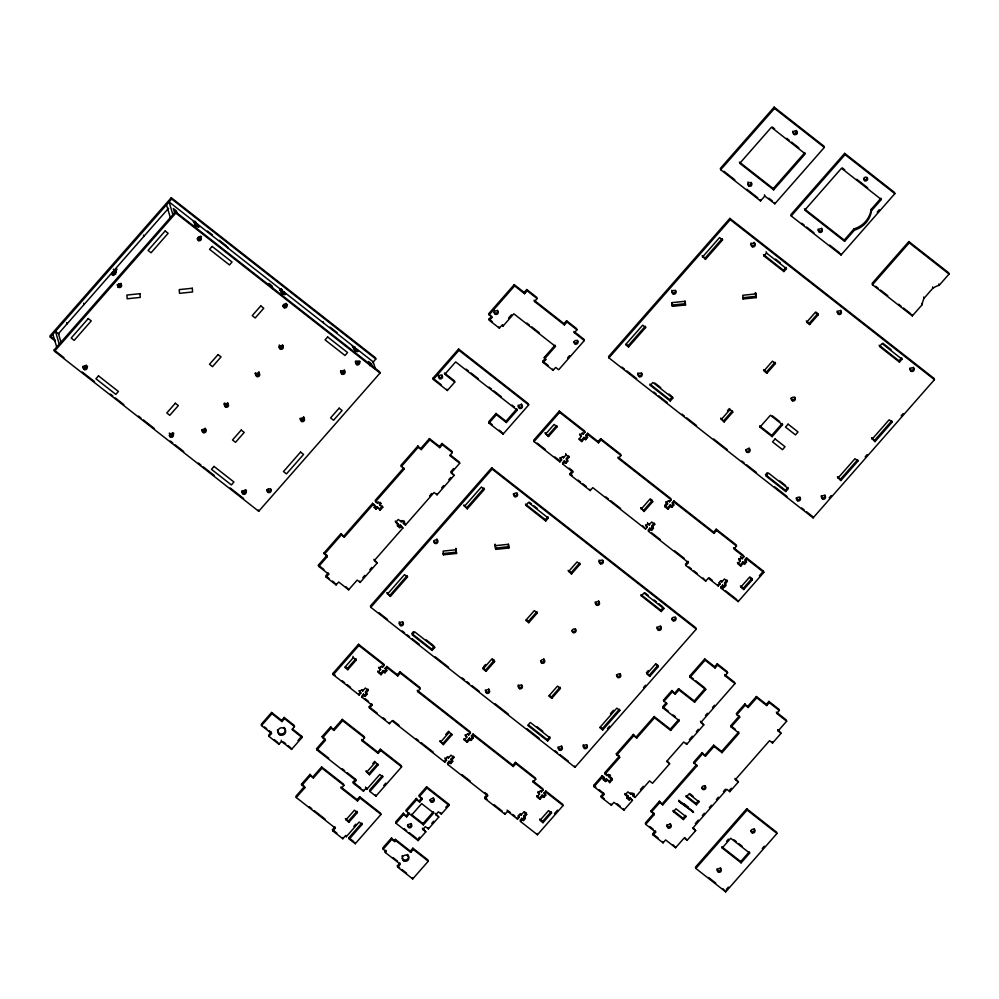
<?xml version="1.0" encoding="UTF-8"?>
<svg xmlns="http://www.w3.org/2000/svg" width="999" height="999" viewBox="0 0 999 999"><rect width="100%" height="100%" fill="white"/><g stroke="black" fill="none" stroke-linecap="round" stroke-linejoin="round"><path stroke-width="1.5" d="M372.739 362.525L375.824 359.016L375.449 357.742L171.266 197.715L49.95 335.926L50.337 337.2L55.22 341.034M50.337 337.2L171.653 198.988L171.266 197.715M115.684 274.238L112.7 271.903L58.441 333.703L60.989 342.22M168.556 208.254L115.26 268.981L115.509 269.83L116.621 268.569L116.908 269.505L115.797 270.766L116.171 272.053L113.611 274.962L113.224 273.689L112.113 274.95L112.7 271.903M54.146 349.975L175.462 211.776L379.632 371.79L380.02 373.064L258.704 511.276L54.52 351.261L54.146 349.975L63.924 357.642M54.52 351.261L175.836 213.049L175.462 211.776M117.845 286.501L118.956 285.227L118.581 283.953M118.132 287.437L119.243 286.164L117.245 284.603M195.679 226.036L197.39 224.088L280.632 289.335L280.894 290.197L279.595 289.173L281.556 292.407L284.54 294.742L284.153 293.469L285.452 294.48L283.629 291.683L281.918 293.631M195.929 226.885L197.39 224.088M86.176 365.509L84.465 367.445L84.091 366.171M199.975 239.473L198.676 238.461L200.387 236.513M86.451 366.446L85.002 369.243L87.562 366.321M201.523 236.476L198.963 239.398L199.213 240.247L200.924 238.299M282.168 294.48L283.878 292.532M172.003 436.051L170.704 435.04L172.415 433.091M286.051 303.646L284.34 305.594L283.953 304.308M170.991 435.976L173.551 433.054M286.326 304.583L284.865 307.38L287.437 304.458M171.241 436.825L173.801 433.903M354.62 350.612L356.331 348.663L373.264 361.938L375.374 369.031M354.882 351.461L356.331 348.663M246.416 491.096L244.705 493.031L243.419 492.02L245.13 490.072M243.694 492.957L246.254 490.034M359.028 361.563L357.58 364.36L360.139 361.438M243.943 493.806L246.516 490.896M524.188 292.432L526.748 289.51L527.135 290.796L524.562 293.706L524.188 292.432L514.223 284.628L488.598 313.823L491.97 317.445L489.398 320.367L499.363 328.172L501.923 325.249L503.021 326.111L513.823 313.798L555.456 346.428L544.655 358.741L545.754 359.603L543.181 362.525L553.146 370.329L555.706 367.407L558.691 369.742L584.328 340.547L583.94 339.273L573.988 331.468L574.363 332.742L584.328 340.547M454.77 382.093L444.817 374.275L444.43 373.002L454.395 380.806L454.77 382.093L447.377 390.509L433.341 379.495L432.954 378.221L458.591 349.026L528.309 403.671L528.683 404.945L503.059 434.14L489.011 423.139L488.636 421.853L496.028 413.436L505.981 421.241L506.368 422.527L517.22 410.164L516.833 408.878L505.981 421.241M488.973 315.11L514.61 285.901L514.223 284.628M433.341 379.495L458.966 350.299L458.591 349.026M489.398 320.367L489.023 319.093L491.583 316.171L491.97 317.445M444.817 374.275L455.669 361.925L517.22 410.164M508.528 318.119L511.476 314.76M564.41 324.937L564.023 323.664L566.583 320.741L566.97 322.015L564.41 324.937L534.527 301.523L537.087 298.601L536.713 297.315L526.748 289.51M373.888 559.34L377.247 562.949L360.164 582.417L357.18 580.082L348.639 589.81L338.673 582.005L336.114 584.927L326.149 577.122L328.708 574.2L318.756 566.396L327.297 556.655L323.926 553.046L341.009 533.578L344.38 537.2L373.002 504.595L372.627 503.309L344.006 535.914M420.891 448.314L429.433 438.586L429.82 439.86L421.278 449.6L417.907 445.979L400.824 465.447L404.183 469.068L375.562 501.673L377.56 503.234L378.671 501.96L380.856 503.683L379.745 504.945L382.742 507.292L380.169 510.214L376.81 506.593L375.699 507.854L376.074 509.128L377.185 507.867M324.313 554.32L341.396 534.852L341.009 533.578M401.198 466.72L418.281 447.252L417.907 445.979M318.756 566.396L318.369 565.122L326.91 555.382L323.926 553.046M372.627 503.309L374.613 504.87L375 506.156L373.888 507.417L376.074 509.128M380.169 510.214L379.795 508.928L382.355 506.006L382.742 507.292M441.958 443.469L442.345 444.755L439.772 447.664L439.398 446.391L441.958 443.469L451.923 451.273L452.297 452.559L449.737 455.482L459.702 463.286L451.148 473.014L454.145 475.362L437.05 494.817L434.066 492.482L405.444 525.087L403.459 523.526L403.072 522.252L404.183 520.979L404.57 522.265L403.459 523.526M399.775 527.709L399.4 526.436L400.512 525.162L400.886 526.448L399.775 527.709L397.59 525.998L398.701 524.725L395.716 522.39L398.276 519.468L401.261 521.803L402.372 520.541L404.57 522.265M544.655 358.741L544.268 357.467L555.082 345.154L555.456 346.428M543.181 362.525L542.807 361.238L545.367 358.316L544.268 357.467M489.011 423.139L496.403 414.722L496.028 413.436M429.595 495.866L431.643 493.531M453.621 468.494L450.774 471.74L454.145 475.362M400.512 525.162L402.884 528.009L374.263 560.614L377.247 562.949M574.363 332.742L576.935 329.82L576.548 328.546L566.583 320.741M764.809 196.091L774.849 203.796L824.325 147.44L823.938 146.166L774.138 107.13L720.316 168.456L720.704 169.73L760.539 200.949L764.809 196.091L764.422 194.805M362.799 577.709L364.81 575.412M369.83 569.692L371.84 567.407M441.695 487.824L443.706 485.526M448.738 479.807L450.749 477.51M720.704 169.73L774.525 108.416L774.138 107.13M567.544 357.954L569.592 355.619M281.631 720.379L284.203 717.457L284.503 718.681L281.943 721.59L281.631 720.379L271.641 712.462L261.226 724.337L261.526 725.561L271.516 733.466L268.956 736.388L278.946 744.305L281.506 741.383L281.256 740.209M261.526 725.561L271.953 713.686L271.641 712.462M491.72 467.819L370.404 606.018L370.791 607.305L574.962 767.319L696.278 629.108L695.903 627.834L491.72 467.819L492.107 469.093L696.278 629.108M370.791 607.305L492.107 469.093M387.45 594.068L404.533 574.6L407.517 576.947L390.434 596.415L387.063 592.794L390.434 596.415M464.335 506.468L481.418 487.012L484.415 489.348L467.32 508.816L463.961 505.194L467.32 508.816M390.047 595.129L407.142 575.674L407.517 576.947M466.945 507.542L484.028 488.074M268.993 730.494L271.216 732.255L268.644 735.177L268.956 736.388M581.793 441.57L581.406 440.297L583.965 437.375L584.353 438.648L581.793 441.57L578.796 439.235L581.368 436.313L580.069 435.302L581.955 433.154L583.241 434.165L584.952 432.23L584.577 430.944L559.265 411.113L533.628 440.309L534.015 441.583L559.902 461.875L561.613 459.94L561.238 458.653M534.015 441.583L559.64 412.387L559.265 411.113M729.869 218.381L608.553 356.593L608.928 357.879L813.111 517.894L934.427 379.682L934.04 378.409L729.869 218.381L730.244 219.668L934.427 379.682M608.928 357.879L730.244 219.668M360.864 693.094L359.19 690.796L360.864 693.094L359.153 695.029L333.266 674.737L332.879 673.463L358.516 644.268L383.828 664.098L384.203 665.371L382.492 667.32L381.206 666.308L379.32 668.456L380.619 669.467L378.047 672.389L381.044 674.725L383.604 671.803L383.229 670.529L380.656 673.451L381.044 674.725M333.266 674.737L358.891 645.541L358.516 644.268M545.541 434.19L554.083 424.463L557.08 426.798L548.526 436.538L545.167 432.917L548.526 436.538M702.484 257.043L719.567 237.575L722.552 239.922L705.469 259.39L702.097 255.769M548.151 435.264L556.693 425.524L557.08 426.798M352.959 656.343L353.334 657.617L344.792 667.344L347.777 669.692L356.331 659.952L355.944 658.678L347.402 668.418L347.777 669.692M628.571 346.99L628.196 345.704L645.279 326.236L645.666 327.522L628.571 346.99L625.586 344.643L642.669 325.174L645.666 327.522M705.469 259.39L705.082 258.104L722.177 238.649L722.552 239.922M284.203 717.457L294.193 725.374L294.493 726.585L291.933 729.507L302.01 737.499L291.596 749.375L281.506 741.383M773.638 189.86L739.772 163.324L771.378 127.31L805.244 153.846L773.638 189.86L773.251 188.586L804.869 152.572M297.927 740.609L301.71 736.288L292.744 729.183M561.613 459.94L560.327 458.916L562.2 456.78L563.498 457.792L566.058 454.87L565.671 453.596M359.578 692.07L361.451 689.934L362.749 690.946L365.309 688.024L368.294 690.371L365.734 693.294L367.033 694.305L365.147 696.44L363.474 694.155L361.763 696.103L362.15 697.377L372.103 705.182L369.543 708.104L389.46 723.713L392.02 720.791L444.817 762.162L446.528 760.214L444.842 757.929M413.524 631.605L411.813 633.541L431.73 649.163L432.117 650.436L434.677 647.514L434.29 646.241L431.73 649.163M584.353 438.648L585.651 439.672L587.524 437.525L585.851 435.239L587.562 433.291L598.101 441.558L598.488 442.832L601.048 439.91L600.661 438.636L598.101 441.558M365.559 787.075L365.934 788.361L363.461 791.183L353.496 783.378L355.981 780.556L316.933 749.949L325.474 740.222L322.103 736.6L330.694 726.822L334.066 730.431L342.645 720.654L342.27 719.38L333.678 729.158M565.521 462.013L567.395 459.877L567.782 461.151L565.896 463.286L564.223 461.001L562.512 462.949L562.899 464.223L572.852 472.028L570.292 474.95L590.209 490.559L592.769 487.637L645.566 529.008L647.265 527.06L645.591 524.775M586.226 436.513L587.936 434.565L587.562 433.291M585.651 439.672L585.264 438.386L587.15 436.251L585.851 435.239M322.49 737.874L331.069 728.096L330.694 726.822M562.899 464.223L564.597 462.275L564.223 461.001M566.483 460.139L569.043 457.217L568.668 455.931L566.096 458.853L567.782 461.151M383.604 671.803L384.902 672.827L386.775 670.679L385.102 668.393L386.813 666.445L397.352 674.7L397.739 675.986L400.299 673.064L399.925 671.79L397.352 674.7M385.489 669.667L387.187 667.719L386.813 666.445M316.933 749.949L316.546 748.676L325.1 738.935M384.902 672.827L384.515 671.54L386.401 669.405L385.102 668.393M362.15 697.377L363.861 695.429M365.147 696.44L364.772 695.167L366.645 693.031L367.033 694.305M844.679 153.359L790.846 214.685L791.233 215.959L841.033 254.995L894.854 193.669L894.48 192.395L844.679 153.359L845.054 154.645L894.854 193.669M791.233 215.959L845.054 154.645M570.292 474.95L569.905 473.676L572.477 470.754L569.155 468.144M650.337 385.402L652.896 382.48L672.814 398.089L670.254 401.011L650.337 385.402L649.962 384.116L669.879 399.737L670.254 401.011M783.89 271.566L783.503 270.279L786.063 267.357L786.45 268.644L783.89 271.566L763.96 255.944L766.533 253.034L766.146 251.748M359.665 796.765L360.052 798.039L357.48 800.961L357.105 799.687L359.665 796.765L380.582 813.161L380.969 814.435L355.244 843.73L349.275 839.048L362.125 824.4L359.141 822.065L346.278 836.712L345.292 835.926L342.807 838.748L332.854 830.943L335.327 828.121L296.291 797.527L304.832 787.786L301.461 784.165L310.04 774.387L313.411 778.009L322.003 768.231L321.616 766.945L313.037 776.735M369.543 708.104L369.168 706.83L371.728 703.908L372.103 705.182M301.835 785.451L310.427 775.661L310.04 774.387M301.461 784.165L304.445 786.513L295.904 796.24L296.291 797.527M545.741 520.991L545.354 519.705L547.927 516.795L548.301 518.069L545.741 520.991L525.824 505.369L528.384 502.46L548.301 518.069M378.134 753.396L377.747 752.122L380.319 749.2L380.694 750.474L378.134 753.396L362 740.746L364.56 737.824L364.173 736.55L342.27 719.38M668.031 509.165L667.644 507.879L670.217 504.97L670.591 506.243L668.031 509.165L665.047 506.818L667.607 503.896L666.308 502.884L668.194 500.749L669.48 501.76L671.191 499.812L618.406 458.441L620.966 455.519L620.591 454.245L600.661 438.636M669.879 399.737L672.439 396.815L672.814 398.089M467.282 742.319L466.895 741.033L469.468 738.124L469.842 739.397L467.282 742.319L464.298 739.972L466.858 737.05L465.559 736.038L467.445 733.903L468.731 734.914L470.442 732.966L417.657 691.595L420.217 688.673L419.842 687.399L399.925 671.79M357.48 800.961L341.346 788.323L343.918 785.401L343.531 784.115L321.616 766.945M353.496 783.378L353.122 782.092L355.594 779.27L347.053 772.577M372.777 763.536L374.675 761.363L378.047 764.984L369.493 774.725L366.133 771.103L369.493 774.725M366.508 772.377L375.05 762.649M369.118 773.438L377.659 763.711L378.047 764.984M844.592 241.358L844.217 240.072L854.045 228.883A23.951 22.552 -16.6 0 0 871.128 209.415L880.956 198.227L881.33 199.5L871.503 210.689A23.951 22.552 -16.6 0 1 854.42 230.157L844.592 241.358L804.757 210.127L841.495 168.282L881.33 199.5M365.934 788.361L366.933 789.135L379.795 774.487L382.779 776.835L369.917 791.483L375.899 796.166L401.61 766.87L401.236 765.584L380.319 749.2M332.854 830.943L332.467 829.669L334.952 826.847L335.327 828.121M877.209 212.063L879.245 209.753M345.866 819.954L354.408 810.214L357.392 812.562L348.851 822.289L345.479 818.668L348.851 822.289M483.628 666.645L485.526 664.485M348.476 821.016L357.018 811.275L357.392 812.562M568.493 571.678L577.035 561.938L580.019 564.285L571.478 574.013L568.119 570.404M383.741 785.514L385.801 783.166M494.205 660.339L494.592 661.613L486.051 671.353L485.664 670.067L494.205 660.339L492.22 658.778M528.771 622.689L528.384 621.403L536.925 611.675L537.312 612.949L528.771 622.689L525.774 620.342L534.315 610.614L537.312 612.949M571.478 574.013L571.103 572.739L579.645 563.011L580.019 564.285M353.821 826.41L355.794 824.163M349.275 839.048L348.888 837.774L361.75 823.126L362.125 824.4M641.158 509.128L649.7 499.4L652.684 501.735L644.143 511.476L640.771 507.854L644.143 511.476M727.472 410.726L729.37 408.566L732.729 412.187L724.188 421.928L720.828 418.306L724.188 421.928M721.203 419.58L729.745 409.852M445.729 734.515L448.576 731.28L451.935 734.889L443.394 744.63L440.022 741.008L443.394 744.63M643.768 510.189L652.31 500.462L650.312 498.901M440.409 742.282L448.951 732.554M723.813 420.641L732.354 410.914L732.729 412.187M766.907 373.251L766.533 371.978L775.074 362.25L775.449 363.524L766.907 373.251L763.923 370.916L772.464 361.176L775.449 363.524M817.794 313.586L818.169 314.86L809.627 324.588L809.24 323.314L817.794 313.586L815.796 312.025M443.019 743.343L451.56 733.616L451.935 734.889M647.477 522.627L647.851 523.913L645.978 526.048L647.265 527.06M665.047 506.818L664.66 505.544L666.37 503.596M647.851 523.913L649.15 524.925L651.71 522.002L654.707 524.35L652.135 527.26L653.433 528.284L651.548 530.419L649.874 528.134L648.164 530.082L648.551 531.356L688.386 562.574L685.826 565.496L705.744 581.106L708.303 578.184L718.269 586.001L719.979 584.053L719.592 582.767M652.135 527.26L651.76 525.986L654.32 523.064L654.707 524.35M713.636 532.105L716.208 529.183L716.583 530.457L714.023 533.379L713.636 532.105L673.801 500.874L672.09 502.822L673.763 505.119L671.89 507.255L670.591 506.243M446.528 760.214L445.229 759.203L447.102 757.067L448.401 758.079L450.961 755.157L453.958 757.504L451.386 760.414L452.684 761.438L450.799 763.573L449.125 761.288L447.415 763.236L447.802 764.51L487.637 795.728L485.077 798.651L504.994 814.26L507.567 811.338L507.18 810.064M648.551 531.356L650.262 529.408M672.477 504.095L674.175 502.16L673.801 500.874M651.548 530.419L651.173 529.145L653.046 526.997L651.76 525.986M671.89 507.255L671.503 505.981L673.388 503.833L673.763 505.119M406.306 815.571L408.866 812.649L409.253 813.935L406.68 816.857L403.321 813.236L395.629 821.99L396.004 823.263L418.119 840.596L425.811 831.842L423.439 828.995M419.293 800.773L421.853 797.864L422.24 799.138L419.667 802.06L416.308 798.438L405.881 810.314L409.253 813.935M425.811 831.842L422.827 829.495L425.387 826.573L428.371 828.92L438.798 817.045L435.801 814.697L438.374 811.787L441.358 814.123L449.051 805.369L448.663 804.083L426.561 786.762L418.868 795.516L422.24 799.138M451.386 760.414L451.011 759.14L452.722 757.192M512.887 765.259L515.459 762.337L515.834 763.611L513.274 766.533L512.887 765.259L473.051 734.028L471.341 735.976L473.014 738.273L471.141 740.409L469.842 739.397M396.004 823.263L403.696 814.51L403.321 813.236M406.256 811.588L416.683 799.712L416.308 798.438M419.243 796.79L426.935 788.036L426.561 786.762M447.802 764.51L449.513 762.562M471.728 737.25L473.426 735.314L473.051 734.028M450.799 763.573L450.424 762.299L452.31 760.152L451.011 759.14M471.141 740.409L470.754 739.135L472.639 736.987L473.014 738.273M908.828 241.571L872.09 283.416L872.477 284.703L912.312 315.921L922.139 304.732A23.951 22.552 -16.6 0 1 924 298.326L932.916 288.174A23.951 22.552 -16.6 0 1 939.222 285.264L949.05 274.063L948.663 272.789L908.828 241.571L909.215 242.844L949.05 274.063M872.477 284.703L909.215 242.844M394.493 840.321L395.342 839.36L395.729 840.634L394.867 841.608L391.508 837.986L382.792 847.914L383.166 849.187L386.163 851.535L385.302 852.509L400.299 864.26L397.727 867.169L412.724 878.92L428.271 861.213L427.884 859.927L412.899 848.188L410.339 851.098L410.714 852.384L413.286 849.462L412.899 848.188M411.326 815.396L421.665 803.621L433.716 813.061L423.376 824.837L411.326 815.396L410.951 814.123L423.002 823.563L423.376 824.837M383.166 849.187L391.883 839.26L391.508 837.986M759.964 427.122L770.391 415.247L782.542 424.775L772.127 436.65L759.964 427.122L759.59 425.849L771.74 435.377L772.127 436.65M423.002 823.563L433.329 811.787L433.716 813.061M771.74 435.377L782.167 423.501L782.542 424.775M419.655 837.137L417.744 839.322L418.119 840.596M431.78 823.326L433.678 821.166M445.779 807.367L448.663 804.083M397.727 867.169L397.352 865.896L399.912 862.974M551.76 698.376L548.776 696.028L557.492 686.101L560.476 688.448L551.76 698.376L551.386 697.102L560.102 687.175M641.358 595.928L643.918 593.006L663.836 608.616L661.276 611.538L641.358 595.928L640.971 594.642L660.901 610.264L661.276 611.538M767.195 472.727L765.496 474.662L785.414 490.284L785.788 491.558L788.361 488.636L768.431 473.026L765.871 475.949L785.788 491.558M485.077 798.651L484.702 797.377L487.262 794.455L484.84 792.557M547.652 740.983L527.734 725.374L530.294 722.452L550.212 738.061L547.652 740.983L547.265 739.71L549.825 736.787M660.901 610.264L663.461 607.342L663.836 608.616M785.414 490.284L787.974 487.362M899.425 362.113L899.038 360.826L901.597 357.917L901.985 359.19L899.425 362.113L879.495 346.503L882.067 343.581L901.985 359.19M716.208 529.183L736.126 544.792L736.5 546.066L733.94 548.988L743.905 556.793L742.195 558.741L740.521 556.455M539.984 799.3L539.61 798.026L542.17 795.104L542.557 796.378L539.984 799.3L537 796.952L539.56 794.043L538.274 793.019L540.147 790.883L541.446 791.895L543.156 789.947L533.191 782.142L535.751 779.22L535.377 777.946L515.459 762.337M740.734 566.146L740.359 564.872L742.919 561.95L743.293 563.224L740.734 566.146L737.749 563.798L740.309 560.889L739.023 559.865L740.896 557.729M719.979 584.053L718.681 583.029L720.566 580.894L721.852 581.905L724.425 578.983L727.409 581.331L724.849 584.253L726.136 585.264L724.263 587.4L722.589 585.114L720.878 587.062L721.253 588.336L738.186 601.61L763.823 572.402L763.436 571.128L746.503 557.867L744.792 559.802L746.478 562.1L744.592 564.235L743.293 563.224M507.567 811.338L517.519 819.155L519.23 817.207L518.843 815.921M519.23 817.207L517.932 816.183L519.817 814.048L521.103 815.059L523.676 812.137L526.66 814.485L524.1 817.407L525.387 818.418L523.513 820.554L521.84 818.268L520.129 820.216L520.504 821.49L537.437 834.764L563.074 805.556L562.687 804.282L545.754 791.008L544.055 792.956L545.729 795.254L543.843 797.389L542.557 796.378M610.426 713.723L613.436 710.289M648.351 670.516L646.453 672.677L649.825 676.298L658.366 666.558L655.993 663.723M721.253 588.336L722.964 586.388M745.179 561.088L746.89 559.14L746.503 557.867M724.263 587.4L723.875 586.126L725.761 583.99M744.592 564.235L744.218 562.961L746.091 560.826L746.478 562.1M524.1 817.407L523.713 816.121L526.273 813.211L524.288 811.65M520.504 821.49L522.215 819.542M544.43 794.242L546.141 792.294L545.754 791.008M602.734 729.944L602.347 728.658L619.442 709.203L619.817 710.476L602.734 729.944L599.75 727.597L616.833 708.129L619.817 710.476M649.437 675.024L657.991 665.284M523.513 820.554L523.126 819.28L525.012 817.145L523.713 816.121M543.843 797.389L543.468 796.116L545.342 793.98L544.055 792.956M607.479 728.571L609.54 726.223M643.468 687.574L645.529 685.227M837.886 478.171L854.982 458.703L857.966 461.051L840.883 480.519L837.512 476.898L840.883 480.519M872.065 439.235L889.147 419.78L892.132 422.115L875.049 441.583L871.677 437.962L875.049 441.583M751.91 578.521L752.284 579.795L743.743 589.535L743.368 588.249L751.91 578.521L749.912 576.96M840.496 479.233L857.579 459.777L857.966 461.051M874.674 440.309L891.757 420.841L892.132 422.115M542.994 822.689L542.619 821.403L551.161 811.675L551.535 812.949L542.994 822.689L540.009 820.341L548.551 810.614L551.535 812.949M759.34 575.799L763.436 571.128M829.182 497.877L831.23 495.541M865.159 456.88L867.219 454.545M901.148 415.884L903.196 413.549M554.482 813.623L557.567 810.127M606.755 780.256L605.644 781.53L605.269 780.244L606.381 778.983L609.752 782.604L612.312 779.682L609.328 777.347L610.439 776.073L608.241 774.362L607.13 775.624L605.144 774.063L619.667 757.517L616.296 753.895L633.378 734.427L636.75 738.049L654.532 717.794L654.158 716.508L636.363 736.775M674.912 692.856L678.583 688.673L678.97 689.959L675.299 694.143L671.927 690.521L663.386 700.249L666.758 703.87L663.074 708.054L679.208 720.704L670.666 730.431L654.532 717.794M616.67 755.182L633.766 735.714L633.378 734.427M663.761 701.535L672.302 691.795L671.927 690.521M630.082 797.564L630.469 798.838L629.358 800.112L628.97 798.825L630.082 797.564L632.454 800.399L623.913 810.139L613.948 802.334L611.388 805.244L601.435 797.439L603.995 794.517L594.03 786.712L593.656 785.439L602.197 775.711L604.183 777.272L604.57 778.546L603.458 779.807L605.644 781.53M605.144 774.063L604.757 772.789L619.28 756.243L616.296 753.895M663.074 708.054L662.699 706.78L666.37 702.597L666.758 703.87M678.97 689.959L694.605 702.21L705.719 689.56L690.072 677.297L689.697 676.023L704.72 658.915L714.672 666.72L715.059 667.994L717.619 665.072L717.245 663.798L714.672 666.72M594.03 786.712L602.572 776.985L602.197 775.711M690.072 677.297L705.094 660.189L704.72 658.915M609.328 777.347L608.94 776.061L610.052 774.799L610.439 776.073M609.752 782.604L609.365 781.33L611.925 778.408L608.94 776.061M601.435 797.439L601.048 796.166L603.608 793.243L599.188 789.772M694.605 702.21L694.23 700.936L705.331 688.274L705.719 689.56M670.666 730.431L670.292 729.158L678.833 719.43L679.208 720.704M633.029 795.916L634.14 794.655L633.753 793.381L632.642 794.642L633.029 795.916L635.014 797.477L649.537 780.931L652.534 783.278L669.617 763.81L666.633 761.475L683.716 742.007L686.7 744.342L703.796 724.874L700.799 722.539L734.977 683.603L725.012 675.799L727.584 672.876L727.197 671.603L717.245 663.798M629.358 800.112L627.16 798.388L628.271 797.127L625.287 794.779L627.847 791.857L630.831 794.205L631.942 792.944L634.14 794.655M627.16 798.388L626.785 797.115L627.896 795.841L624.899 793.506L625.287 794.779M640.446 789.585L643.356 786.275M705.444 715.534L707.454 713.249M712.487 707.517L714.497 705.232M689.335 739.635L692.357 736.201M696.378 731.618L698.388 729.332M693.281 827.771L695.654 830.619L687.112 840.346L684.128 838.011L675.586 847.739L665.621 839.934L663.061 842.856L653.096 835.052L655.669 832.13L645.704 824.325L654.245 814.585L650.873 810.963L659.415 801.235L662.787 804.857L696.965 765.921L696.578 764.647L662.412 803.583M705.132 754.907L713.673 745.179L714.048 746.453L705.506 756.193L702.135 752.572L693.593 762.299L696.965 765.921M747.839 706.243L756.393 696.515L756.767 697.789L748.226 707.529L744.854 703.908L736.313 713.636L739.685 717.257L731.143 726.985L739.11 733.241L722.015 752.697L714.048 746.453M651.261 812.249L659.802 802.509L659.415 801.235M693.98 763.586L702.522 753.845L702.135 752.572M736.688 714.922L745.242 705.182L744.854 703.908M650.873 810.963L653.87 813.311L645.317 823.039L645.704 824.325M731.143 726.985L730.756 725.711L739.297 715.983L739.685 717.257M722.015 752.697L721.64 751.423L738.723 731.955M653.096 835.052L652.722 833.765L655.282 830.843L655.669 832.13M768.905 701.398L769.292 702.672L766.733 705.594L766.345 704.32L768.905 701.398L778.87 709.203L779.245 710.489L776.685 713.398L786.65 721.216L778.109 730.943L781.093 733.278L772.552 743.019L769.555 740.671L735.389 779.607L738.373 781.955L729.832 791.683L726.847 789.335L692.669 828.271L695.654 830.619M673.413 811.712L675.986 808.79L685.988 816.633L683.428 819.555L673.413 811.712L673.039 810.426L683.054 818.268L683.428 819.555M686.4 796.915L688.973 793.993L698.975 801.835L696.415 804.757L686.4 796.915L686.026 795.641L696.028 803.483L696.415 804.757M683.054 818.268L685.614 815.359L685.988 816.633M696.028 803.483L698.601 800.561L698.975 801.835M695.304 823.563L698.313 820.129M702.334 815.546L704.345 813.248M709.377 807.529L711.388 805.244M716.408 799.512L718.418 797.227M723.451 791.495L725.461 789.21M731.343 788.236L729.445 790.409L729.832 791.683M746.715 808.765L695.454 867.169L695.841 868.443L725.724 891.87L776.985 833.466L776.598 832.192L746.715 808.765L747.102 810.052L776.985 833.466M695.841 868.443L747.102 810.052M726.548 841.32L728.458 839.16M722.177 848.014L730.731 838.273L749.662 853.096L741.096 862.849L722.177 848.014L721.802 846.74L740.721 861.575L741.096 862.849M740.721 861.575L749.275 851.822L749.662 853.096M726.36 889.422L728.408 887.087M762.249 848.538L764.297 846.203M679.133 801.56L693.443 812.1L679.133 801.56L678.746 800.286L692.694 811.213L693.069 812.487M692.694 811.213L693.443 812.1M755.868 293.906L742.781 295.267L743.081 298.988L756.168 297.627L755.481 292.632L756.168 297.627M672.04 305.07L685.127 303.708L685.514 304.982L672.427 306.343L671.84 302.597M755.781 296.353L742.694 297.714L743.081 298.988M456.231 549.737L443.144 551.098L443.444 554.82L456.531 553.458L455.844 548.463L456.531 553.458M495.479 545.654L508.566 544.293L508.866 548.014L495.779 549.375L495.092 544.368L495.779 549.375M456.143 552.185L443.057 553.546L443.444 554.82M495.392 548.089L508.479 546.728L508.866 548.014M768.893 198.239L772.239 200.811M774.525 108.416L824.325 147.44M842.319 167.944L844.729 169.842M856.805 179.296L867.669 187.812M772.215 126.985L774.625 128.871M786.725 138.349L789.148 140.247M791.558 142.145L798.813 147.84M804.37 208.853L844.217 240.072M739.385 162.05L773.251 188.586M801.785 223.252L804.207 225.15M806.643 227.06L813.935 232.767M829.719 245.142L839.435 252.759M875.711 286.263L878.133 288.149M880.544 290.047L887.786 295.716M898.65 304.233L901.073 306.131M903.483 308.017L910.726 313.698M723.938 171.291L734.802 179.808M746.877 189.273L757.741 197.79M775.524 259.103L780.207 262.774M882.854 343.219L891.058 349.65M766.533 253.034L786.45 268.644M783.503 270.279L763.586 254.67L763.96 255.944M879.12 345.217L899.038 360.826M818.169 314.86L815.184 312.512L806.643 322.252L809.627 324.588M806.255 320.966L809.24 323.314M703.096 256.543L705.082 258.104M763.536 369.642L766.533 371.978M772.439 415.884L779.732 421.59M626.198 344.143L628.196 345.704M654.857 383.042L660.726 387.624M668.918 394.056L671.266 395.891M779.769 480.931L785.626 485.526M527.135 290.796L537.087 298.601M566.97 322.015L576.935 329.82M622.002 367.132L624.45 369.056M626.885 370.966L636.675 378.633M653.783 392.045L656.231 393.968M658.678 395.879L667.232 402.585M681.905 414.086L684.352 416.009M686.8 417.919L696.578 425.586M713.698 438.998L727.147 449.538M741.82 461.038L744.255 462.962M746.703 464.872L756.493 472.539M774.824 486.913L787.05 496.491M801.722 507.992L804.17 509.915M806.618 511.825L812.724 516.62L813.111 517.894M564.023 323.664L534.14 300.237L534.527 301.523M514.61 285.901L524.562 293.706M526.91 323.077L529.37 325M531.818 326.91L539.16 332.679M489.023 319.093L492.345 321.69M542.807 361.238L548.339 365.572M601.048 439.91L620.966 455.519M716.583 530.457L736.5 546.066M733.553 547.714L743.518 555.519L743.905 556.793M559.64 412.387L584.952 432.23M587.936 434.565L598.488 442.832M674.175 502.16L714.023 533.379M746.89 559.14L763.823 572.402M579.682 434.016L581.368 436.313M583.965 437.375L585.264 438.386M670.217 504.97L671.503 505.981M742.919 561.95L744.218 562.961M579.42 438.736L581.406 440.297M664.66 505.544L667.644 507.879M737.362 562.524L740.359 564.872M752.284 579.795L749.3 577.459L740.759 587.187L743.743 589.535M458.966 350.299L528.683 404.945M466.146 369.155L468.556 371.054M470.966 372.939L478.209 378.621M489.073 387.125L491.483 389.023M493.906 390.909L501.148 396.591M512.012 405.094L514.423 406.993M740.371 585.913L743.368 588.249M566.058 454.87L569.043 457.217M649.874 528.134L651.173 529.145M722.589 585.114L723.875 586.126M564.597 462.275L565.896 463.286M537.162 443.081L545.404 449.538M554.82 456.918L559.527 460.601L559.902 461.875M605.894 496.94L608.354 498.876M610.814 500.799L620.629 508.491M642.732 525.811L645.566 529.008M651.785 532.917L660.239 539.535M674.725 550.886L684.39 558.466M709.04 577.784L712.349 580.382M720.878 587.062L723.301 588.96M725.711 590.846L736.6 599.388M496.403 414.722L506.368 422.527M569.905 473.676L572.252 475.512M578.109 480.094L580.456 481.93M582.804 483.778L586.313 486.525M688.96 566.97L691.308 568.806M693.643 570.654L697.165 573.401M703.021 577.996L705.744 581.106M432.954 378.221L441.146 384.64M489.81 422.777L492.145 424.612M499.163 430.107L501.51 431.943M171.653 198.988L375.824 359.016M212.238 234.753L207.542 231.081L207.929 232.355M219.268 240.26L226.298 245.779M330.107 327.135L337.138 332.655M283.629 291.683L353.346 346.328L353.596 347.177L352.297 346.166L354.258 349.388L357.242 351.735L356.868 350.449L358.154 351.473L356.581 349.513M197.64 224.95L199.213 226.898L197.914 225.886L198.302 227.16L195.305 224.812L193.356 221.591L194.655 222.602L194.393 221.753L169.081 201.91L172.889 214.685M175.836 213.049L380.02 373.064M358.341 363.586L356.668 361.301M529.17 502.097L531.518 503.933M533.866 505.769L537.375 508.528M644.705 592.644L648.226 595.404M654.083 599.987L656.43 601.823M658.766 603.671L662.287 606.418M525.437 504.095L545.354 519.705M442.345 444.755L452.297 452.559M769.292 702.672L779.245 710.489M429.433 438.586L439.398 446.391M450.462 455.069L459.315 462L459.702 463.286M717.619 665.072L727.584 672.876M429.82 439.86L439.772 447.664M756.393 696.515L766.345 704.32M776.31 712.125L786.263 719.929L786.65 721.216M756.767 697.789L766.733 705.594M705.094 660.189L715.059 667.994M418.281 447.252L421.278 449.6M745.242 705.182L748.226 707.529M569.105 571.178L571.103 572.739M689.697 676.023L693.306 678.845M695.704 680.731L704.133 687.337M658.366 666.558L655.381 664.223L646.84 673.95L649.825 676.298M730.756 725.711L735.314 729.282M678.583 688.673L694.23 700.936M672.302 691.795L675.299 694.143M700.424 721.266L703.796 724.874M112.949 272.752L114.947 274.313M713.673 745.179L721.64 751.423M111.838 274.013L113.836 275.574M662.699 706.78L668.456 711.3M673.076 714.909L675.374 716.72M117.495 285.452L119.493 287.013L119.243 286.164M736.001 779.108L738.373 781.955M702.522 753.845L705.506 756.193M654.158 716.508L670.292 729.158M526.386 619.842L528.384 621.403M376.81 506.593L379.795 508.928M373.002 504.595L375 506.156M400.886 526.448L402.884 528.009M399.4 526.436L397.215 524.712L397.59 525.998M667.245 760.976L669.617 763.81M633.766 735.714L636.75 738.049M689.697 793.593L693.031 796.203M600.362 727.097L602.347 728.658M733.903 839.772L736.263 841.62M738.636 843.481L742.182 846.265M549.388 695.541L551.386 697.102M341.396 534.852L344.38 537.2M683.766 803.533L688.423 807.18M494.592 661.613L491.608 659.278L483.054 669.005L486.051 671.353M266.758 489.672L268.993 492.082L267.008 490.521M659.802 802.509L662.787 804.857M58.991 334.128L55.457 331.368L59.266 344.143M482.679 667.732L485.664 670.067M51.174 336.888L54.845 339.76M604.757 772.789L607.13 775.624M632.642 794.642L635.014 797.477M684.74 837.512L687.112 840.346M606.381 778.983L609.365 781.33M602.572 776.985L604.57 778.546M630.469 798.838L632.454 800.399M426.098 639.81L433.129 645.317M536.938 726.685L542.794 731.28M605.269 780.244L603.071 778.533L603.458 779.807M626.785 797.115L628.97 798.825M434.677 647.514L414.76 631.905L412.187 634.827L432.117 650.436M82.255 372.015L94.48 381.606M110.377 394.056L112.825 395.979M115.272 397.889L123.826 404.595M138.499 416.096L140.946 418.007M143.394 419.93L154.395 428.559M170.292 441.009L172.74 442.932M175.175 444.842L183.741 451.548M198.414 463.049L200.849 464.96M203.297 466.883L214.298 475.512M230.195 487.962L243.644 498.501M528.521 725.012L547.265 739.71M318.369 565.122L323.901 569.455M346.041 586.8L348.639 589.81M378.958 612.737L387.525 619.442M402.197 630.931L404.645 632.854M407.08 634.765L409.528 636.688M411.975 638.598L419.305 644.355M435.202 656.805L448.651 667.344M462.1 677.884L464.547 679.807M466.995 681.718L469.443 683.641M471.878 685.551L479.22 691.308M495.117 703.758L508.566 714.297M526.898 728.671L539.123 738.261M555.019 750.711L557.467 752.634M559.915 754.545L568.468 761.25M649.75 826.51L653.071 829.12M672.989 844.729L675.586 847.739M593.656 785.439L595.866 787.175M616.895 803.658L620.217 806.255M326.873 576.71L329.083 578.446M332.405 581.043L334.628 582.779M652.722 833.765L658.254 838.111M708.603 877.472L715.771 883.091M722.951 888.71L725.724 891.87M601.048 796.166L604.37 798.763M400.299 673.064L420.217 688.673M515.834 763.611L535.751 779.22M418.506 691.283L470.067 731.693L470.442 732.966M358.891 645.541L384.203 665.371M387.187 667.719L397.739 675.986M473.426 735.314L513.274 766.533M546.141 792.294L563.074 805.556M383.229 670.529L384.515 671.54M469.468 738.124L470.754 739.135M542.17 795.104L543.468 796.116M377.672 671.103L380.656 673.451M466.895 741.033L463.911 738.698L464.298 739.972M536.613 795.679L539.61 798.026M353.334 657.617L356.331 659.952M345.404 666.845L347.402 668.418M539.622 819.068L542.619 821.403M363.474 694.155L364.772 695.167M449.125 761.288L450.424 762.299M521.84 818.268L523.126 819.28M332.879 673.463L335.239 675.312M342.295 680.843L344.655 682.692M347.003 684.527L350.537 687.3M365.085 698.701L368.406 701.298M392.869 720.479L399.013 725.286M416.196 738.761L418.656 740.684M421.103 742.607L433.379 752.235M461.913 774.587L470.354 781.206M508.291 810.938L510.501 812.662M512.712 814.397L514.922 816.133M369.168 706.83L377.36 713.249M383.229 717.844L385.564 719.68M484.702 797.377L487.037 799.212M494.068 804.719L502.272 811.151M342.645 720.654L364.56 737.824M380.694 750.474L401.61 766.87M426.935 788.036L449.051 805.369M377.747 752.122L361.613 739.472L362 740.746M331.069 728.096L334.066 730.431M416.683 799.712L419.667 802.06M322.103 736.6L324.101 738.161M403.696 814.51L406.68 816.857M316.546 748.676L328.758 758.241M342.17 768.755L344.618 770.666M353.122 782.092L360.864 788.161M404.22 828.733L406.68 830.656M409.14 832.579L416.508 838.361M322.003 768.231L343.918 785.401M360.052 798.039L380.969 814.435M357.105 799.687L340.971 787.037L341.346 788.323M413.286 849.462L428.271 861.213M395.342 839.36L410.339 851.098M395.729 840.634L410.714 852.384M391.883 839.26L394.867 841.608M310.427 775.661L313.411 778.009M392.994 857.554L397.602 861.163M397.352 865.896L399.662 867.706M401.96 869.517L406.581 873.126M309.328 806.767L311.763 808.678M314.21 810.589L325.187 819.192M348.888 837.774L353.671 841.52M332.467 829.669L336.9 833.141M284.503 718.681L294.493 726.585M271.953 713.686L281.943 721.59M264.548 726.972L266.77 728.733M283.479 741.982L285.714 743.743M287.949 745.516L290.172 747.277M274.226 739.597L277.572 742.245M938.848 283.978L939.222 285.264M932.542 286.888L932.916 288.174M923.613 297.053L924 298.326M921.752 303.446L922.139 304.732M911.937 314.648L912.312 315.921M871.128 209.415L871.503 210.689M854.045 228.883L854.42 230.157M840.646 253.709L841.033 254.995M796.265 132.692L796.64 133.966M774.475 202.522L774.849 203.796M760.152 199.675L760.539 200.949M750.986 184.278L751.36 185.552M747.989 181.93L748.376 183.204M741.807 557.467L742.195 558.741M739.934 559.602L740.309 560.889M738.636 558.591L739.023 559.865M781.093 733.278L777.721 729.67L778.109 730.943M737.811 600.324L738.186 601.61M727.409 581.331L727.022 580.057L724.462 582.966L724.849 584.253M772.165 741.745L772.552 743.019M721.478 580.631L721.852 581.905M717.894 584.715L718.269 586.001M734.977 683.603L734.602 682.329L724.637 674.525L725.012 675.799M671.191 499.812L670.816 498.538L618.019 457.167L618.406 458.441M688.386 562.574L688.011 561.301L685.451 564.223L685.826 565.496M669.105 500.487L669.48 501.76M667.22 502.622L667.607 503.896M665.933 501.61L666.308 502.884M652.31 500.462L652.684 501.735M735.002 778.333L735.389 779.607M653.046 526.997L653.433 528.284M648.763 523.651L649.15 524.925M686.325 743.069L686.7 744.342M587.15 436.251L587.524 437.525M582.867 432.892L583.241 434.165M589.835 489.285L590.209 490.559M552.759 369.043L553.146 370.329M545.367 358.316L545.754 359.603M572.477 470.754L572.852 472.028M563.111 456.518L563.498 457.792M559.939 457.642L560.327 458.916M662.674 841.57L663.061 842.856M653.87 813.311L654.245 814.585M502.634 324.837L503.021 326.111M498.976 326.898L499.363 328.172M630.456 792.931L630.831 794.205M619.28 756.243L619.667 757.517M627.896 795.841L628.271 797.127M623.526 808.853L623.913 810.139M611.925 778.408L612.312 779.682M502.672 432.867L503.059 434.14M611.013 803.97L611.388 805.244M603.608 793.243L603.995 794.517M574.587 766.046L574.962 767.319M447.003 389.223L447.377 390.509M545.342 793.98L545.729 795.254M543.156 789.947L542.769 788.673L532.804 780.868L533.191 782.142M541.058 790.621L541.446 791.895M539.56 794.043L537.887 791.745L538.274 793.019M436.675 493.543L437.05 494.817M537.062 833.478L537.437 834.764M526.273 813.211L526.66 814.485M525.012 817.145L525.387 818.418M520.729 813.785L521.103 815.059M517.145 817.869L517.519 819.155M404.183 469.068L403.808 467.782L375.187 500.387L375.562 501.673M372.39 366.695L371.541 363.848L368.556 361.513L369.83 365.771M504.62 812.986L504.994 814.26M487.262 794.455L487.637 795.728M468.356 733.641L468.731 734.914M405.07 523.813L405.444 525.087M466.858 737.05L465.184 734.764L465.559 736.038M400.886 520.529L401.261 521.803M398.701 524.725L395.329 521.103L395.716 522.39M380.482 502.41L380.856 503.683M379.37 503.671L379.745 504.945M453.571 756.218L453.958 757.504M377.172 501.948L377.56 503.234M323.077 321.628L323.464 322.902M452.31 760.152L452.684 761.438M448.027 756.805L448.401 758.079M444.43 760.888L444.817 762.162M417.27 690.321L417.657 691.595M440.971 812.849L441.358 814.123M438.798 817.045L435.427 813.423L435.801 814.697M386.401 669.405L386.775 670.679M272.789 288.636L271.94 285.789L268.956 283.454L269.805 286.288M359.777 581.143L360.164 582.417M382.118 666.046L382.492 667.32M427.997 827.647L428.371 828.92M380.619 669.467L378.946 667.17L379.32 668.456M422.44 828.221L422.827 829.495M389.086 722.439L389.46 723.713M368.294 690.371L367.919 689.085L365.359 692.007L365.734 693.294M335.726 583.653L336.114 584.927M326.91 555.382L327.297 556.655M328.708 574.2L328.334 572.927L325.774 575.836L326.149 577.122M362.362 689.672L362.749 690.946M227.472 246.691L227.847 247.964M407.767 855.743L407.392 854.457A3.297 3.097 -16.6 0 1 407.967 855.044M358.778 693.756L359.153 695.029M382.779 776.835L382.392 775.549L369.543 790.197L369.917 791.483M412.337 877.646L412.724 878.92M403.121 859.327L403.496 860.601M375.512 794.879L375.899 796.166M386.163 851.535L385.776 850.261L384.927 851.223L385.302 852.509M366.546 787.861L366.933 789.135M198.302 237.175L198.676 238.461M363.074 789.897L363.461 791.183M355.594 779.27L355.981 780.556M268.082 489.023L268.469 490.297M177.173 213.699L176.336 210.851L173.339 208.516L174.613 212.775M258.316 510.002L258.704 511.276M166.521 204.832L170.33 217.607M354.87 842.457L355.244 843.73M243.032 490.746L243.419 492.02M345.904 835.426L346.278 836.712M342.432 837.474L342.807 838.748M143.494 235.102L143.881 236.376M304.445 786.513L304.832 787.786M170.33 433.766L170.704 435.04M83.691 303.234L84.078 304.508M66.608 322.689L66.983 323.976M52.897 334.278L56.706 347.065M301.71 736.288L302.01 737.499M291.296 748.164L291.596 749.375M283.991 727.359L284.29 728.583M278.871 733.204L279.171 734.415M271.216 732.255L271.516 733.466M278.684 743.131L278.946 744.305M685.514 304.982L685.214 301.261L672.127 302.635L672.427 306.343M684.927 301.223L685.127 303.708M508.279 544.255L508.479 546.728M751.348 182.417A1.973 1.861 -16.6 0 1 747.864 184.203M796.39 130.407A1.973 1.861 -16.6 0 1 795.179 133.329A1.973 1.861 -16.6 0 1 792.831 131.231M821.653 228.222A1.973 1.861 -16.6 0 1 820.429 231.144A1.973 1.861 -16.6 0 1 818.094 229.046M867.269 177.535A1.973 1.861 -16.6 0 1 863.673 178.858M411.089 823.513A1.973 1.861 -16.6 0 1 410.114 826.36A1.973 1.861 -16.6 0 1 407.505 824.824M433.129 797.664A1.973 1.861 -16.6 0 1 432.954 800.624A1.973 1.861 -16.6 0 1 429.982 799.799M284.678 728.084A3.959 3.746 -14 0 1 282.242 733.94A3.959 3.746 -14 0 1 277.56 729.695M408.354 855.756A3.297 3.097 -16.6 0 1 406.343 859.802A3.297 3.097 -16.6 0 1 402.16 858.029M402.023 856.418A3.297 3.097 -16.6 0 1 402.297 855.644M670.092 823.563A1.973 1.861 -16.6 0 1 669.455 826.76A1.973 1.861 -16.6 0 1 666.87 824.737M705.331 785.801A1.973 1.861 -16.6 0 1 701.847 787.587M754.245 828.72A1.973 1.861 -16.6 0 1 753.508 831.468A1.973 1.861 -16.6 0 1 750.761 830.506M720.229 867.681A1.973 1.861 -16.6 0 1 719.592 870.891A1.973 1.861 -16.6 0 1 717.007 868.855M521.328 403.946A1.973 1.861 -16.6 0 1 520.704 407.155A1.973 1.861 -16.6 0 1 518.119 405.119M442.07 375.025A1.973 1.861 -16.6 0 1 440.109 377.572A1.973 1.861 -16.6 0 1 438.449 374.95M497.477 310.19A1.973 1.861 -16.6 0 1 496.74 312.937A1.973 1.861 -16.6 0 1 493.993 311.975M494.08 310.552A1.973 1.861 -16.6 0 1 494.355 310.127M577.547 340.334A1.973 1.861 -16.6 0 1 576.348 342.757A1.973 1.861 -16.6 0 1 573.838 341.695M675.549 290.322A1.973 1.861 -16.6 0 1 674.337 292.744A1.973 1.861 -16.6 0 1 671.827 291.683M671.753 290.721A1.973 1.861 -16.6 0 1 671.915 290.247M641.645 373.002A1.973 1.861 -16.6 0 1 640.184 375.499A1.973 1.861 -16.6 0 1 637.824 373.888M637.849 373.401A1.973 1.861 -16.6 0 1 638.011 372.927M799.999 497.115A1.973 1.861 -16.6 0 1 798.551 499.612A1.973 1.861 -16.6 0 1 796.178 498.002M824.824 494.967A1.973 1.861 -16.6 0 1 823.601 497.889A1.973 1.861 -16.6 0 1 821.265 495.791M913.735 368.144A1.973 1.861 -16.6 0 1 911.662 370.217A1.973 1.861 -16.6 0 1 909.839 368.069M913.398 367.245A1.973 1.861 -16.6 0 1 913.635 367.669M840.696 310.252A1.973 1.861 -16.6 0 1 839.472 313.187A1.973 1.861 -16.6 0 1 837.137 311.076M754.108 242.32A1.973 1.861 -16.6 0 1 754.432 244.817A1.973 1.861 -16.6 0 1 751.822 245.417A1.973 1.861 -16.6 0 1 751.048 243.019M748.963 447.914A1.973 1.861 -16.6 0 1 748.576 451.011A1.973 1.861 -16.6 0 1 745.716 449.575M794.817 397.115A1.973 1.861 -16.6 0 1 793.368 399.612A1.973 1.861 -16.6 0 1 790.996 397.989M620.304 673.85A1.986 1.873 -16.6 0 1 618.831 676.36A1.986 1.873 -16.6 0 1 616.458 674.737M575.524 628.908A1.986 1.873 -16.6 0 1 572.015 630.706M599.138 602.01A1.986 1.873 -16.6 0 1 597.065 604.12A1.986 1.873 -16.6 0 1 595.217 601.96M598.451 600.749A1.986 1.873 -16.6 0 1 598.788 601.111M660.901 627.047A1.986 1.873 -16.6 0 1 658.816 629.133A1.986 1.873 -16.6 0 1 656.98 626.96M660.214 625.786A1.986 1.873 -16.6 0 1 660.789 626.56M517.12 492.982A1.973 1.861 -16.6 0 1 515.671 495.479A1.973 1.861 -16.6 0 1 513.311 493.868M437.4 539.747A1.973 1.861 -16.6 0 1 436.201 542.17A1.973 1.861 -16.6 0 1 433.691 541.108M436.825 538.973A1.973 1.861 -16.6 0 1 437.175 539.323M402.934 621.952A1.973 1.861 -16.6 0 1 400.974 624.5A1.973 1.861 -16.6 0 1 399.3 621.878M489.26 690.034A1.973 1.861 -16.6 0 1 487.187 692.107A1.973 1.861 -16.6 0 1 485.364 689.959M488.573 688.786A1.973 1.861 -16.6 0 1 488.923 689.135M586.913 744.817A1.973 1.861 -16.6 0 1 584.952 747.364A1.973 1.861 -16.6 0 1 583.279 744.742M675.486 617.095A1.973 1.861 -16.6 0 1 674.288 619.517A1.973 1.861 -16.6 0 1 671.778 618.456M602.784 560.114A1.973 1.861 -16.6 0 1 600.811 562.662A1.973 1.861 -16.6 0 1 599.15 560.039M521.903 685.002A1.973 1.861 -16.6 0 1 519.942 687.549A1.973 1.861 -16.6 0 1 518.269 684.927M544.393 659.977A1.973 1.861 -16.6 0 1 540.571 660.863M543.718 658.716A1.973 1.861 -16.6 0 1 544.055 659.078M561.288 745.766A1.973 1.861 -16.6 0 1 560.651 748.963A1.973 1.861 -16.6 0 1 558.066 746.94M115.622 273.476A1.973 1.861 -16.6 0 1 113.536 271.328A1.973 1.861 -16.6 0 1 116.321 269.892M352.897 347.215A1.973 1.861 -16.6 0 1 355.045 350.125M280.195 290.222A1.973 1.861 -16.6 0 1 282.342 293.144M194.455 222.527A1.973 1.861 -16.6 0 1 195.267 226.124M116.196 271.84A1.973 1.861 -16.6 0 1 113.461 271.441M113.312 269.58A1.973 1.861 -16.6 0 1 113.599 269.168M355.032 347.003A1.973 1.861 -16.6 0 1 354.283 349.188M281.743 289.235A1.973 1.861 -16.6 0 1 281.119 292.432M280.831 288.848A1.973 1.861 -16.6 0 1 281.318 288.986M196.079 222.427A1.973 1.861 -16.6 0 1 194.38 224.962M194.593 221.254A1.973 1.861 -16.6 0 1 195.504 221.641M303.459 417.02A1.986 1.873 -16.6 0 1 302.822 420.242A1.986 1.873 -16.6 0 1 300.212 418.206M259.365 373.339A1.986 1.873 -16.6 0 1 257.28 375.424A1.986 1.873 -16.6 0 1 255.444 373.251M258.679 372.078A1.986 1.873 -16.6 0 1 259.253 372.864M282.53 345.067A1.986 1.873 -16.6 0 1 282.03 347.702A1.986 1.873 -16.6 0 1 279.27 347.315M279.108 345.442A1.986 1.873 -16.6 0 1 279.383 345.017M344.293 370.092A1.986 1.873 -16.6 0 1 343.069 373.039A1.986 1.873 -16.6 0 1 340.709 370.916M200.287 236.151A1.973 1.861 -16.6 0 1 200.312 238.973A1.973 1.861 -16.6 0 1 197.377 238.724M120.904 283.279A1.973 1.861 -16.6 0 1 120.167 286.026A1.973 1.861 -16.6 0 1 117.42 285.065M86.663 365.909A1.973 1.861 -16.6 0 1 84.965 368.444A1.973 1.861 -16.6 0 1 82.88 366.296M86.089 365.122A1.973 1.861 -16.6 0 1 86.438 365.484M172.652 433.091A1.973 1.861 -16.6 0 1 172.14 435.701A1.973 1.861 -16.6 0 1 169.405 435.302M169.256 433.441A1.973 1.861 -16.6 0 1 169.53 433.029M270.642 488.773A1.973 1.861 -16.6 0 1 269.443 491.196A1.973 1.861 -16.6 0 1 266.933 490.134M359.215 361.051A1.973 1.861 -16.6 0 1 357.255 363.599A1.973 1.861 -16.6 0 1 355.594 360.976M286.513 304.071A1.973 1.861 -16.6 0 1 285.314 306.493A1.973 1.861 -16.6 0 1 282.804 305.432M285.939 303.284A1.973 1.861 -16.6 0 1 286.276 303.646M205.632 428.958A1.973 1.861 -16.6 0 1 204.183 431.456A1.973 1.861 -16.6 0 1 201.823 429.845M205.057 428.171A1.973 1.861 -16.6 0 1 205.407 428.534M227.784 403.034A1.973 1.861 -16.6 0 1 227.06 405.781A1.973 1.861 -16.6 0 1 224.313 404.82M224.226 403.846A1.973 1.861 -16.6 0 1 224.675 402.959M245.367 490.072A1.973 1.861 -16.6 0 1 244.143 492.994A1.973 1.861 -16.6 0 1 241.808 490.896M205.332 428.646A1.973 1.861 -16.6 0 1 202.123 429.82M227.722 403.146A1.973 1.861 -16.6 0 1 224.163 403.971M282.655 345.242A1.986 1.873 -16.6 0 1 279.058 346.591M259.041 372.14A1.986 1.873 -16.6 0 1 257.58 374.65A1.986 1.873 -16.6 0 1 255.195 373.027M344.418 370.279A1.986 1.873 -16.6 0 1 340.572 371.166M303.821 417.082A1.986 1.873 -16.6 0 1 300.312 418.881M88.262 318.556L71.179 338.024L74.163 340.372L91.259 320.904L88.262 318.556M165.16 230.969L148.064 250.424L151.061 252.772L168.144 233.304L165.16 230.969M98.489 375.861L95.929 378.783L115.847 394.393L118.406 391.471L98.489 375.861M212.113 246.416L209.553 249.325L229.47 264.947L232.043 262.025L212.113 246.416M175.337 403.234L166.796 412.962L169.78 415.309L178.322 405.569L175.337 403.234M218.057 354.57L209.515 364.298L212.5 366.645L221.041 356.905L218.057 354.57M260.776 305.894L252.223 315.634L255.22 317.969L263.761 308.241L260.776 305.894M241.221 430.057L232.505 439.985L235.502 442.332L244.218 432.405L241.221 430.057M214.023 466.408L211.463 469.33L231.381 484.94L233.941 482.017L214.023 466.408M327.647 336.963L325.087 339.885L345.005 355.494L347.577 352.572L327.647 336.963M300.562 452.085L283.479 471.553L286.463 473.901L303.559 454.433L300.562 452.085M339.111 408.179L330.569 417.907L333.554 420.254L342.095 410.514L339.111 408.179M775.099 438.948L772.539 441.87L782.492 449.675L785.052 446.753L775.099 438.948M788.086 424.15L785.514 427.072L795.479 434.877L798.039 431.955L788.086 424.15M139.96 293.694L126.873 295.055L127.173 298.776L140.26 297.415L139.96 293.694M192.295 288.249L179.208 289.61L179.508 293.331L192.595 291.97L192.295 288.249M749.013 186.089A1.973 1.861 -16.6 0 0 751.835 184.178A1.973 1.861 -16.6 0 0 748.763 182.867A1.973 1.861 -16.6 0 0 749.013 186.089M794.292 134.503A1.973 1.861 -16.6 0 0 797.115 132.592A1.973 1.861 -16.6 0 0 794.043 131.281A1.973 1.861 -16.6 0 0 794.292 134.503M819.555 232.317A1.973 1.861 -16.6 0 0 822.364 230.407A1.973 1.861 -16.6 0 0 819.292 229.096A1.973 1.861 -16.6 0 0 819.555 232.317M864.834 180.732A1.973 1.861 -16.6 0 0 867.644 178.821A1.973 1.861 -16.6 0 0 864.572 177.51A1.973 1.861 -16.6 0 0 864.834 180.732M408.991 827.609A1.973 1.861 -16.6 0 0 411.8 825.686A1.973 1.861 -16.6 0 0 408.728 824.387A1.973 1.861 -16.6 0 0 408.991 827.609M431.381 802.11A1.973 1.861 -16.6 0 0 434.19 800.187A1.973 1.861 -16.6 0 0 431.118 798.888A1.973 1.861 -16.6 0 0 431.381 802.11M280.032 734.939A3.959 3.746 -14 0 0 285.664 731.118A3.959 3.746 -14 0 0 279.495 728.446A3.959 3.746 -14 0 0 280.032 734.939M404.22 861.026A3.297 3.097 -16.6 0 0 408.903 857.829A3.297 3.097 -16.6 0 0 403.783 855.656A3.297 3.097 -16.6 0 0 404.22 861.026M668.331 828.009A1.973 1.861 -16.6 0 0 671.153 826.098A1.973 1.861 -16.6 0 0 668.069 824.787A1.973 1.861 -16.6 0 0 668.331 828.009M703.009 789.472A1.973 1.861 -16.6 0 0 705.818 787.549A1.973 1.861 -16.6 0 0 702.747 786.25A1.973 1.861 -16.6 0 0 703.009 789.472M752.147 832.816A1.973 1.861 -16.6 0 0 754.957 830.893A1.973 1.861 -16.6 0 0 751.885 829.595A1.973 1.861 -16.6 0 0 752.147 832.816M718.468 872.139A1.973 1.861 -16.6 0 0 721.29 870.216A1.973 1.861 -16.6 0 0 718.206 868.918A1.973 1.861 -16.6 0 0 718.468 872.139M519.58 408.404A1.973 1.861 -16.6 0 0 522.39 406.481A1.973 1.861 -16.6 0 0 519.318 405.182A1.973 1.861 -16.6 0 0 519.58 408.404M439.747 378.683A1.973 1.861 -16.6 0 0 442.557 376.773A1.973 1.861 -16.6 0 0 439.485 375.462A1.973 1.861 -16.6 0 0 439.747 378.683M495.379 314.298A1.973 1.861 -16.6 0 0 498.201 312.375A1.973 1.861 -16.6 0 0 495.129 311.076A1.973 1.861 -16.6 0 0 495.379 314.298M575.224 344.006A1.973 1.861 -16.6 0 0 578.034 342.083A1.973 1.861 -16.6 0 0 574.962 340.784A1.973 1.861 -16.6 0 0 575.224 344.006M673.214 293.993A1.973 1.861 -16.6 0 0 676.036 292.083A1.973 1.861 -16.6 0 0 672.964 290.771A1.973 1.861 -16.6 0 0 673.214 293.993M639.31 376.673A1.973 1.861 -16.6 0 0 642.132 374.75A1.973 1.861 -16.6 0 0 639.048 373.451A1.973 1.861 -16.6 0 0 639.31 376.673M797.677 500.786A1.973 1.861 -16.6 0 0 800.486 498.876A1.973 1.861 -16.6 0 0 797.414 497.564A1.973 1.861 -16.6 0 0 797.677 500.786M822.726 499.063A1.973 1.861 -16.6 0 0 825.536 497.14A1.973 1.861 -16.6 0 0 822.464 495.841A1.973 1.861 -16.6 0 0 822.726 499.063M911.3 371.341A1.973 1.861 -16.6 0 0 914.122 369.418A1.973 1.861 -16.6 0 0 911.038 368.119A1.973 1.861 -16.6 0 0 911.3 371.341M838.598 314.36A1.973 1.861 -16.6 0 0 841.408 312.437A1.973 1.861 -16.6 0 0 838.336 311.139A1.973 1.861 -16.6 0 0 838.598 314.36M752.359 246.765A1.973 1.861 -16.6 0 0 755.169 244.855A1.973 1.861 -16.6 0 0 752.097 243.544A1.973 1.861 -16.6 0 0 752.359 246.765M747.215 452.36A1.973 1.861 -16.6 0 0 750.024 450.449A1.973 1.861 -16.6 0 0 746.952 449.138A1.973 1.861 -16.6 0 0 747.215 452.36M792.494 400.786A1.973 1.861 -16.6 0 0 795.304 398.863A1.973 1.861 -16.6 0 0 792.232 397.565A1.973 1.861 -16.6 0 0 792.494 400.786M658.453 630.257A1.986 1.873 -16.6 0 0 661.276 628.321A1.986 1.873 -16.6 0 0 658.191 627.01A1.986 1.873 -16.6 0 0 658.453 630.257M596.703 605.232A1.986 1.873 -16.6 0 0 599.525 603.296A1.986 1.873 -16.6 0 0 596.415 601.997A1.986 1.873 -16.6 0 0 596.703 605.232M573.176 632.592A1.986 1.873 -16.6 0 0 576.011 630.656A1.986 1.873 -16.6 0 0 572.914 629.345A1.986 1.873 -16.6 0 0 573.176 632.592M617.956 677.534A1.986 1.873 -16.6 0 0 620.791 675.611A1.986 1.873 -16.6 0 0 617.694 674.288A1.986 1.873 -16.6 0 0 617.956 677.534M514.797 496.653A1.973 1.861 -16.6 0 0 517.607 494.73A1.973 1.861 -16.6 0 0 514.535 493.431A1.973 1.861 -16.6 0 0 514.797 496.653M435.077 543.419A1.973 1.861 -16.6 0 0 437.887 541.508A1.973 1.861 -16.6 0 0 434.815 540.197A1.973 1.861 -16.6 0 0 435.077 543.419M400.599 625.624A1.973 1.861 -16.6 0 0 403.421 623.701A1.973 1.861 -16.6 0 0 400.349 622.402A1.973 1.861 -16.6 0 0 400.599 625.624M486.825 693.231A1.973 1.861 -16.6 0 0 489.635 691.308A1.973 1.861 -16.6 0 0 486.563 690.009A1.973 1.861 -16.6 0 0 486.825 693.231M584.577 748.488A1.973 1.861 -16.6 0 0 587.4 746.578A1.973 1.861 -16.6 0 0 584.328 745.266A1.973 1.861 -16.6 0 0 584.577 748.488M673.164 620.766A1.973 1.861 -16.6 0 0 675.973 618.843A1.973 1.861 -16.6 0 0 672.901 617.544A1.973 1.861 -16.6 0 0 673.164 620.766M600.449 563.786A1.973 1.861 -16.6 0 0 603.271 561.863A1.973 1.861 -16.6 0 0 600.187 560.564A1.973 1.861 -16.6 0 0 600.449 563.786M519.58 688.673A1.973 1.861 -16.6 0 0 522.39 686.75A1.973 1.861 -16.6 0 0 519.318 685.451A1.973 1.861 -16.6 0 0 519.58 688.673M541.957 663.174A1.973 1.861 -16.6 0 0 544.78 661.251A1.973 1.861 -16.6 0 0 541.695 659.952A1.973 1.861 -16.6 0 0 541.957 663.174M559.527 750.212A1.973 1.861 -16.6 0 0 562.35 748.301A1.973 1.861 -16.6 0 0 559.278 746.99A1.973 1.861 -16.6 0 0 559.527 750.212M342.182 374.213A1.986 1.873 -16.6 0 0 345.017 372.277A1.986 1.873 -16.6 0 0 341.92 370.966A1.986 1.873 -16.6 0 0 342.182 374.213M280.432 349.188A1.986 1.873 -16.6 0 0 283.254 347.252A1.986 1.873 -16.6 0 0 280.157 345.954A1.986 1.873 -16.6 0 0 280.432 349.188M256.918 376.548A1.986 1.873 -16.6 0 0 259.74 374.613A1.986 1.873 -16.6 0 0 256.656 373.301A1.986 1.873 -16.6 0 0 256.918 376.548M301.686 421.491A1.986 1.873 -16.6 0 0 304.52 419.568A1.986 1.873 -16.6 0 0 301.423 418.244A1.986 1.873 -16.6 0 0 301.686 421.491M198.526 240.609A1.973 1.861 -16.6 0 0 201.348 238.686A1.973 1.861 -16.6 0 0 198.277 237.387A1.973 1.861 -16.6 0 0 198.526 240.609M118.806 287.375A1.973 1.861 -16.6 0 0 121.628 285.464A1.973 1.861 -16.6 0 0 118.544 284.153A1.973 1.861 -16.6 0 0 118.806 287.375M84.341 369.58A1.973 1.861 -16.6 0 0 87.15 367.657A1.973 1.861 -16.6 0 0 84.078 366.358A1.973 1.861 -16.6 0 0 84.341 369.58M170.554 437.187A1.973 1.861 -16.6 0 0 173.376 435.264A1.973 1.861 -16.6 0 0 170.305 433.966A1.973 1.861 -16.6 0 0 170.554 437.187M268.319 492.445A1.973 1.861 -16.6 0 0 271.129 490.534A1.973 1.861 -16.6 0 0 268.057 489.223A1.973 1.861 -16.6 0 0 268.319 492.445M356.893 364.722A1.973 1.861 -16.6 0 0 359.702 362.799A1.973 1.861 -16.6 0 0 356.631 361.501A1.973 1.861 -16.6 0 0 356.893 364.722M284.191 307.742A1.973 1.861 -16.6 0 0 287 305.819A1.973 1.861 -16.6 0 0 283.928 304.52A1.973 1.861 -16.6 0 0 284.191 307.742M203.309 432.629A1.973 1.861 -16.6 0 0 206.119 430.706A1.973 1.861 -16.6 0 0 203.047 429.408A1.973 1.861 -16.6 0 0 203.309 432.629M225.699 407.13A1.973 1.861 -16.6 0 0 228.509 405.207A1.973 1.861 -16.6 0 0 225.437 403.908A1.973 1.861 -16.6 0 0 225.699 407.13M243.269 494.168A1.973 1.861 -16.6 0 0 246.079 492.257A1.973 1.861 -16.6 0 0 243.007 490.946A1.973 1.861 -16.6 0 0 243.269 494.168"/></g></svg>
